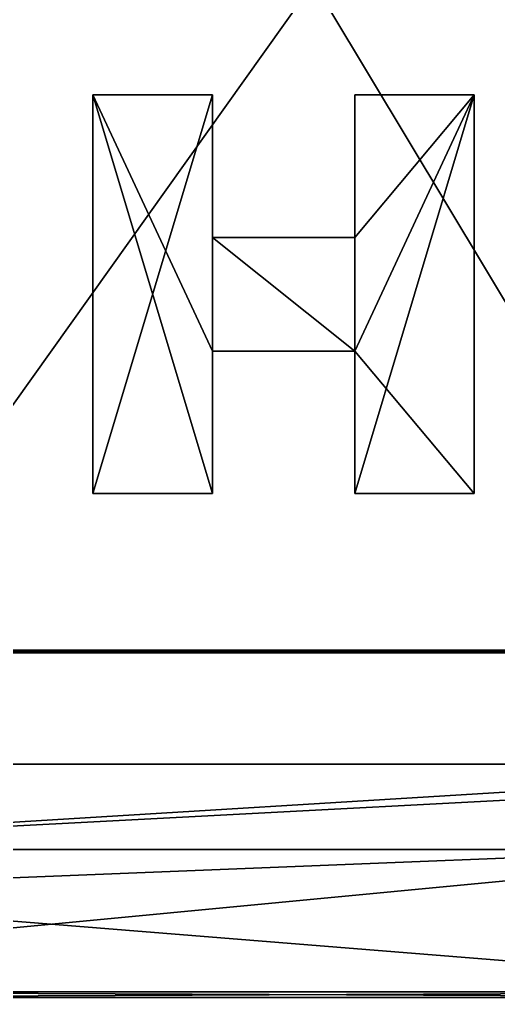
# Model space of a CAD drawing. Header units: millimetres. Extents: x -2 to 845, y -2 to 957.
# Drawn here: x 258.8 to 427, y -2 to 341.5 of the extents above; entities that cross this region are included whole.
import ezdxf

# ---------------------------------------------------------------- set-up
doc = ezdxf.new("R2010")
doc.units = ezdxf.units.MM
doc.header["$LTSCALE"] = 25.4

msp = doc.modelspace()

# ---------------------------------------------------------------- linework, layer by layer
for p, q in [((326.54, 315, 86), (284.54, 315, 86)), ((284.54, 315, 86), (284.54, 175, 86)), ((326.54, 315, 286), (284.54, 315, 286)), ((284.54, 315, 286), (284.54, 175, 286)), ((326.54, 315, 86), (284.54, 315, 86)), ((284.54, 315, 86), (284.54, 315, 286)), ((326.54, 315, 286), (284.54, 315, 286)), ((284.54, 315, 86), (284.54, 175, 86)), ((284.54, 315, 286), (284.54, 175, 286)), ((284.54, 315, 86), (284.54, 315, 286)), ((326.54, 265, 86), (326.54, 315, 86)), ((326.54, 315, 286), (326.54, 265, 286)), ((326.54, 315, 286), (326.54, 315, 86)), ((326.54, 315, 286), (326.54, 265, 286)), ((326.54, 265, 86), (326.54, 315, 86)), ((326.54, 315, 286), (326.54, 315, 86)), ((376.54, 315, 286), (376.54, 265, 286)), ((376.54, 265, 86), (376.54, 315, 86)), ((376.54, 315, 86), (376.54, 315, 286)), ((376.54, 265, 86), (376.54, 315, 86)), ((418.54, 315, 86), (376.54, 315, 86)), ((376.54, 315, 286), (376.54, 265, 286)), ((376.54, 315, 286), (418.54, 315, 286)), ((376.54, 315, 86), (376.54, 315, 286)), ((376.54, 315, 286), (418.54, 315, 286)), ((418.54, 315, 86), (376.54, 315, 86)), ((418.54, 175, 86), (418.54, 315, 86)), ((418.54, 175, 286), (418.54, 315, 286)), ((418.54, 315, 286), (418.54, 315, 86)), ((418.54, 315, 286), (418.54, 315, 86)), ((418.54, 175, 286), (418.54, 315, 286)), ((418.54, 175, 86), (418.54, 315, 86)), ((326.54, 225, 86), (326.54, 265, 86)), ((326.54, 265, 286), (326.54, 225, 286)), ((326.54, 265, 286), (326.54, 265, 86)), ((326.54, 225, 86), (326.54, 265, 86)), ((326.54, 265, 86), (376.54, 265, 86)), ((376.54, 265, 286), (326.54, 265, 286)), ((326.54, 265, 286), (326.54, 265, 86)), ((326.54, 265, 86), (376.54, 265, 86)), ((326.54, 265, 286), (326.54, 225, 286)), ((326.54, 225, 86), (326.54, 265, 86)), ((326.54, 265, 286), (326.54, 265, 86)), ((376.54, 265, 286), (376.54, 265, 86)), ((376.54, 225, 86), (376.54, 265, 86)), ((376.54, 225, 286), (376.54, 265, 286)), ((376.54, 225, 86), (376.54, 265, 86)), ((376.54, 265, 286), (376.54, 265, 86)), ((376.54, 225, 286), (376.54, 265, 286)), ((376.54, 225, 86), (376.54, 265, 86)), ((376.54, 265, 286), (376.54, 265, 86)), ((326.54, 175, 86), (326.54, 225, 86)), ((326.54, 225, 286), (326.54, 175, 286)), ((326.54, 225, 86), (376.54, 225, 86)), ((326.54, 225, 286), (376.54, 225, 286)), ((326.54, 225, 86), (376.54, 225, 86)), ((326.54, 225, 286), (326.54, 225, 86)), ((326.54, 225, 286), (326.54, 225, 86)), ((326.54, 175, 86), (326.54, 225, 86)), ((326.54, 225, 286), (326.54, 225, 86)), ((326.54, 225, 286), (326.54, 175, 286)), ((376.54, 175, 86), (376.54, 225, 86)), ((376.54, 225, 286), (376.54, 175, 286)), ((376.54, 225, 286), (376.54, 225, 86)), ((376.54, 175, 86), (376.54, 225, 86)), ((376.54, 225, 286), (376.54, 225, 86)), ((376.54, 225, 286), (376.54, 175, 286)), ((376.54, 225, 286), (376.54, 225, 86)), ((284.54, 175, 86), (326.54, 175, 86)), ((284.54, 175, 286), (326.54, 175, 286)), ((284.54, 175, 86), (284.54, 175, 286)), ((284.54, 175, 86), (326.54, 175, 86)), ((284.54, 175, 286), (326.54, 175, 286)), ((284.54, 175, 86), (284.54, 175, 286)), ((326.54, 175, 286), (326.54, 175, 86)), ((326.54, 175, 286), (326.54, 175, 86)), ((418.54, 175, 86), (376.54, 175, 86)), ((418.54, 175, 86), (376.54, 175, 86)), ((376.54, 175, 286), (418.54, 175, 286)), ((376.54, 175, 86), (376.54, 175, 286)), ((376.54, 175, 286), (418.54, 175, 286)), ((376.54, 175, 86), (376.54, 175, 286)), ((418.54, 175, 286), (418.54, 175, 86)), ((418.54, 175, 286), (418.54, 175, 86)), ((650, 120, 285), (15, 120, 285)), ((650, 120, 285), (15, 120, 285)), ((651, 119, 285), (15, 119, 285)), ((651, 119, 285), (15, 119, 285)), ((650, 120, 85), (195, 120, 85)), ((650, 120, 85), (195, 120, 85)), ((650, 120, 85), (195, 120, 85)), ((651, 119, 85), (195, 119, 85)), ((651, 119, 85), (195, 119, 85)), ((590, 80, 307), (50, 80, 307)), ((50, 80, 338.01), (670, 80, 338.01)), ((590, 80, 307), (50, 80, 307)), ((50, 80, 338.01), (670, 80, 338.01)), ((100, 50, 25), (505, 50, 25)), ((100, 50, 25), (505, 50, 25)), ((100, 50), (505, 50)), ((590, 50, 307), (100, 50, 307)), ((100, 50, 338.01), (590, 50, 338.01)), ((590, 50, 307), (100, 50, 307)), ((100, 50, 338.01), (590, 50, 338.01)), ((590, 0), (130, 0)), ((590, 0, 350), (130, 0, 350)), ((670, -2, -2), (0, -2, -2)), ((130, -2, 25), (590, -2, 25)), ((590, -2), (130, -2)), ((130, -2, 25), (590, -2, 25)), ((590, -2), (130, -2)), ((590, -2, 350), (130, -2, 350)), ((130, -2, 25), (590, -2, 25)), ((590, -2, 350), (130, -2, 350))]:
    msp.add_line(p, q)

# ---------------------------------------------------------------- meshes
mesh = msp.add_polyface()
corners = [(0, -2, -2), (545, 50, -2), (0, 957, -2), (670, -2, -2), (590, 50, -2), (670, 50, -2), (670, 0, -2), (670, 955, -2), (845, 957, -2), (545, 905, -2), (590, 905, -2), (670, 905, -2), (845, 955, -2)]
mesh.append_faces([[corners[k] for k in face] for face in [(5, 3, 6), (7, 10, 11), (8, 7, 12)]], dxfattribs={"vtx0": -1})
mesh.append_faces([[corners[k] for k in face] for face in [(0, 1, 2), (1, 3, 4), (4, 3, 5), (2, 7, 8), (9, 2, 1)]], dxfattribs={"vtx0": -1, "vtx1": -1})
mesh.append_faces([[corners[k] for k in face] for face in [(7, 2, 9)]], dxfattribs={"vtx0": -1, "vtx1": -1, "vtx2": -1})
mesh.append_faces([[corners[k] for k in face] for face in [(1, 0, 3), (7, 9, 10)]], dxfattribs={"vtx0": -1, "vtx2": -1})
mesh = msp.add_polyface()
corners = [(590, -2, 25), (130, 35, 25), (130, -2, 25), (505, 50, 25), (545, 50, 25), (505, 905, 25), (590, 50, 25), (100, 920, 25), (100, 905, 25), (130, 920, 25), (130, 955, 25), (590, 955, 25), (545, 905, 25), (590, 905, 25), (100, 50, 25), (100, 35, 25)]
mesh.append_faces([[corners[k] for k in face] for face in [(0, 1, 2), (4, 0, 6), (5, 7, 8), (11, 12, 13), (1, 14, 15)]], dxfattribs={"vtx0": -1})
mesh.append_faces([[corners[k] for k in face] for face in [(3, 4, 5), (7, 5, 9), (9, 5, 10), (10, 5, 11), (12, 5, 4), (14, 1, 3)]], dxfattribs={"vtx0": -1, "vtx1": -1})
mesh.append_faces([[corners[k] for k in face] for face in [(1, 0, 3), (3, 0, 4), (11, 5, 12)]], dxfattribs={"vtx0": -1, "vtx1": -1, "vtx2": -1})
mesh = msp.add_polyface()
corners = [(651, 760, 85), (195, 729, 85), (195, 760, 85), (195, 120, 85), (650, 120, 85), (651, 120, 85)]
mesh.append_faces([[corners[k] for k in face] for face in [(0, 1, 2), (4, 0, 5)]], dxfattribs={"vtx0": -1})
mesh.append_faces([[corners[k] for k in face] for face in [(1, 0, 3), (3, 0, 4)]], dxfattribs={"vtx0": -1, "vtx1": -1})
mesh = msp.add_polyface()
corners = [(326.54, 315, 86), (284.54, 175, 86), (284.54, 315, 86), (326.54, 175, 86), (326.54, 225, 86), (326.54, 265, 86)]
mesh.append_faces([[corners[k] for k in face] for face in [(0, 1, 2), (4, 0, 5)]], dxfattribs={"vtx0": -1})
mesh.append_faces([[corners[k] for k in face] for face in [(1, 0, 3), (3, 0, 4)]], dxfattribs={"vtx0": -1, "vtx1": -1})
mesh = msp.add_polyface()
corners = [(326.54, 175, 286), (284.54, 315, 286), (284.54, 175, 286), (326.54, 225, 286), (326.54, 315, 286), (326.54, 265, 286)]
mesh.append_faces([[corners[k] for k in face] for face in [(0, 1, 2), (4, 3, 5)]], dxfattribs={"vtx0": -1})
mesh.append_faces([[corners[k] for k in face] for face in [(1, 0, 3), (3, 4, 1)]], dxfattribs={"vtx0": -1, "vtx2": -1})
mesh = msp.add_polyface()
corners = [(284.54, 315, 286), (326.54, 315, 86), (284.54, 315, 86), (326.54, 315, 286)]
mesh.append_faces([[corners[k] for k in face] for face in [(0, 1, 2), (1, 0, 3)]], dxfattribs={"vtx0": -1})
mesh = msp.add_polyface()
corners = [(284.54, 175, 286), (284.54, 315, 86), (284.54, 175, 86), (284.54, 315, 286)]
mesh.append_faces([[corners[k] for k in face] for face in [(0, 1, 2), (1, 0, 3)]], dxfattribs={"vtx0": -1})
mesh = msp.add_polyface()
corners = [(326.54, 315, 86), (326.54, 265, 286), (326.54, 265, 86), (326.54, 315, 286)]
mesh.append_faces([[corners[k] for k in face] for face in [(0, 1, 2), (1, 0, 3)]], dxfattribs={"vtx0": -1})
mesh = msp.add_polyface()
corners = [(376.54, 315, 86), (376.54, 265, 286), (376.54, 265, 86), (376.54, 315, 286)]
mesh.append_faces([[corners[k] for k in face] for face in [(0, 1, 2), (1, 0, 3)]], dxfattribs={"vtx0": -1})
mesh = msp.add_polyface()
corners = [(376.54, 315, 86), (376.54, 225, 86), (376.54, 265, 86), (418.54, 315, 86), (418.54, 175, 86), (376.54, 175, 86)]
mesh.append_faces([[corners[k] for k in face] for face in [(0, 1, 2), (1, 4, 5)]], dxfattribs={"vtx0": -1})
mesh.append_faces([[corners[k] for k in face] for face in [(4, 1, 3)]], dxfattribs={"vtx0": -1, "vtx1": -1})
mesh.append_faces([[corners[k] for k in face] for face in [(1, 0, 3)]], dxfattribs={"vtx0": -1, "vtx2": -1})
mesh = msp.add_polyface()
corners = [(376.54, 265, 286), (418.54, 315, 286), (376.54, 315, 286), (376.54, 225, 286), (376.54, 175, 286), (418.54, 175, 286)]
mesh.append_faces([[corners[k] for k in face] for face in [(0, 1, 2), (1, 4, 5)]], dxfattribs={"vtx0": -1})
mesh.append_faces([[corners[k] for k in face] for face in [(1, 0, 3), (1, 3, 4)]], dxfattribs={"vtx0": -1, "vtx2": -1})
mesh = msp.add_polyface()
corners = [(376.54, 315, 86), (418.54, 315, 286), (418.54, 315, 86), (376.54, 315, 286)]
mesh.append_faces([[corners[k] for k in face] for face in [(0, 1, 2), (1, 0, 3)]], dxfattribs={"vtx0": -1})
mesh = msp.add_polyface()
corners = [(418.54, 315, 86), (418.54, 175, 286), (418.54, 175, 86), (418.54, 315, 286)]
mesh.append_faces([[corners[k] for k in face] for face in [(0, 1, 2), (1, 0, 3)]], dxfattribs={"vtx0": -1})
mesh = msp.add_polyface()
corners = [(376.54, 225, 86), (326.54, 265, 86), (326.54, 225, 86), (376.54, 265, 86)]
mesh.append_faces([[corners[k] for k in face] for face in [(0, 1, 2), (1, 0, 3)]], dxfattribs={"vtx0": -1})
mesh = msp.add_polyface()
corners = [(376.54, 265, 286), (326.54, 265, 86), (376.54, 265, 86), (326.54, 265, 286)]
mesh.append_faces([[corners[k] for k in face] for face in [(0, 1, 2), (1, 0, 3)]], dxfattribs={"vtx0": -1})
mesh = msp.add_polyface()
corners = [(326.54, 265, 86), (326.54, 225, 286), (326.54, 225, 86), (326.54, 265, 286)]
mesh.append_faces([[corners[k] for k in face] for face in [(0, 1, 2), (1, 0, 3)]], dxfattribs={"vtx0": -1})
mesh = msp.add_polyface()
corners = [(376.54, 265, 86), (376.54, 225, 286), (376.54, 225, 86), (376.54, 265, 286)]
mesh.append_faces([[corners[k] for k in face] for face in [(0, 1, 2), (1, 0, 3)]], dxfattribs={"vtx0": -1})
mesh = msp.add_polyface()
corners = [(326.54, 225, 86), (376.54, 225, 286), (376.54, 225, 86), (326.54, 225, 286)]
mesh.append_faces([[corners[k] for k in face] for face in [(0, 1, 2), (1, 0, 3)]], dxfattribs={"vtx0": -1})
mesh = msp.add_polyface()
corners = [(326.54, 225, 86), (326.54, 175, 286), (326.54, 175, 86), (326.54, 225, 286)]
mesh.append_faces([[corners[k] for k in face] for face in [(0, 1, 2), (1, 0, 3)]], dxfattribs={"vtx0": -1})
mesh = msp.add_polyface()
corners = [(376.54, 225, 86), (376.54, 175, 286), (376.54, 175, 86), (376.54, 225, 286)]
mesh.append_faces([[corners[k] for k in face] for face in [(0, 1, 2), (1, 0, 3)]], dxfattribs={"vtx0": -1})
mesh = msp.add_polyface()
corners = [(326.54, 175, 286), (284.54, 175, 86), (326.54, 175, 86), (284.54, 175, 286)]
mesh.append_faces([[corners[k] for k in face] for face in [(0, 1, 2), (1, 0, 3)]], dxfattribs={"vtx0": -1})
mesh = msp.add_polyface()
corners = [(418.54, 175, 286), (376.54, 175, 86), (418.54, 175, 86), (376.54, 175, 286)]
mesh.append_faces([[corners[k] for k in face] for face in [(0, 1, 2), (1, 0, 3)]], dxfattribs={"vtx0": -1})
mesh = msp.add_polyface()
corners = [(182, 120, 110), (195, 120, 105), (182, 120, 105), (15, 120, 85), (155, 120, 105), (155, 120, 85), (15, 120, 285), (168, 120, 105), (168, 120, 110), (650, 120, 85), (195, 120, 85), (650, 120, 285)]
mesh.append_faces([[corners[k] for k in face] for face in [(0, 1, 2), (3, 4, 5), (1, 9, 10)]], dxfattribs={"vtx0": -1})
mesh.append_faces([[corners[k] for k in face] for face in [(4, 6, 7), (7, 6, 8), (8, 6, 0), (9, 1, 11), (11, 0, 6)]], dxfattribs={"vtx0": -1, "vtx1": -1})
mesh.append_faces([[corners[k] for k in face] for face in [(11, 1, 0)]], dxfattribs={"vtx0": -1, "vtx1": -1, "vtx2": -1})
mesh.append_faces([[corners[k] for k in face] for face in [(4, 3, 6)]], dxfattribs={"vtx0": -1, "vtx2": -1})
mesh = msp.add_polyface()
corners = [(651, 119, 285), (15, 120, 285), (15, 119, 285), (650, 120, 285), (651, 120, 285)]
mesh.append_faces([[corners[k] for k in face] for face in [(0, 1, 2), (3, 0, 4)]], dxfattribs={"vtx0": -1})
mesh.append_faces([[corners[k] for k in face] for face in [(1, 0, 3)]], dxfattribs={"vtx0": -1, "vtx1": -1})
mesh = msp.add_polyface()
corners = [(168, 119, 110), (155, 119, 105), (168, 119, 105), (651, 119, 85), (195, 119, 105), (195, 119, 85), (651, 119, 285), (182, 119, 105), (182, 119, 110), (15, 119, 85), (155, 119, 85), (15, 119, 285)]
mesh.append_faces([[corners[k] for k in face] for face in [(0, 1, 2), (3, 4, 5), (1, 9, 10)]], dxfattribs={"vtx0": -1})
mesh.append_faces([[corners[k] for k in face] for face in [(4, 6, 7), (7, 6, 8), (8, 6, 0), (9, 1, 11), (11, 0, 6)]], dxfattribs={"vtx0": -1, "vtx1": -1})
mesh.append_faces([[corners[k] for k in face] for face in [(11, 1, 0)]], dxfattribs={"vtx0": -1, "vtx1": -1, "vtx2": -1})
mesh.append_faces([[corners[k] for k in face] for face in [(4, 3, 6)]], dxfattribs={"vtx0": -1, "vtx2": -1})
mesh = msp.add_polyface()
corners = [(650, 120, 85), (195, 119, 85), (195, 120, 85), (651, 119, 85), (651, 120, 85)]
mesh.append_faces([[corners[k] for k in face] for face in [(0, 1, 2), (3, 0, 4)]], dxfattribs={"vtx0": -1})
mesh.append_faces([[corners[k] for k in face] for face in [(1, 0, 3)]], dxfattribs={"vtx0": -1, "vtx1": -1})
mesh = msp.add_polyface()
corners = [(50, 80, 338.01), (590, 80, 307), (50, 80, 307), (590, 80, 310), (586.89, 80, 310.41), (584, 80, 311.61), (581.51, 80, 313.51), (579.61, 80, 316), (578.41, 80, 318.89), (578, 80, 322), (578.41, 80, 325.11), (579.61, 80, 328), (581.51, 80, 330.49), (584, 80, 332.39), (586.89, 80, 333.59), (590, 80, 334), (670, 80, 338.01), (670, 80, 307), (593.11, 80, 310.41), (596, 80, 311.61), (598.49, 80, 313.51), (600.39, 80, 316), (601.59, 80, 318.89), (602, 80, 322), (601.59, 80, 325.11), (600.39, 80, 328), (598.49, 80, 330.49), (596, 80, 332.39), (593.11, 80, 333.59)]
mesh.append_faces([[corners[k] for k in face] for face in [(0, 1, 2), (1, 16, 17)]], dxfattribs={"vtx0": -1})
mesh.append_faces([[corners[k] for k in face] for face in [(3, 0, 4), (4, 0, 5), (5, 0, 6), (6, 0, 7), (7, 0, 8), (8, 0, 9), (9, 0, 10), (10, 0, 11), (11, 0, 12), (12, 0, 13), (13, 0, 14), (14, 0, 15), (18, 1, 3), (16, 15, 0)]], dxfattribs={"vtx0": -1, "vtx1": -1})
mesh.append_faces([[corners[k] for k in face] for face in [(1, 0, 3), (16, 1, 18)]], dxfattribs={"vtx0": -1, "vtx1": -1, "vtx2": -1})
mesh.append_faces([[corners[k] for k in face] for face in [(16, 18, 19), (16, 19, 20), (16, 20, 21), (16, 21, 22), (16, 22, 23), (16, 23, 24), (16, 24, 25), (16, 25, 26), (16, 26, 27), (16, 27, 28), (16, 28, 15)]], dxfattribs={"vtx0": -1, "vtx2": -1})
mesh = msp.add_polyface()
corners = [(50, 80, 307), (100, 50, 307), (50, 50, 307), (590, 80, 307), (590, 50, 307)]
mesh.append_faces([[corners[k] for k in face] for face in [(0, 1, 2), (1, 3, 4)]], dxfattribs={"vtx0": -1})
mesh.append_faces([[corners[k] for k in face] for face in [(1, 0, 3)]], dxfattribs={"vtx0": -1, "vtx2": -1})
mesh = msp.add_polyface()
corners = [(100, 50, 338.01), (50, 80, 338.01), (50, 50, 338.01), (670, 80, 338.01), (590, 50, 338.01), (670, 50, 338.01)]
mesh.append_faces([[corners[k] for k in face] for face in [(0, 1, 2), (3, 4, 5)]], dxfattribs={"vtx0": -1})
mesh.append_faces([[corners[k] for k in face] for face in [(1, 0, 3)]], dxfattribs={"vtx0": -1, "vtx1": -1})
mesh.append_faces([[corners[k] for k in face] for face in [(3, 0, 4)]], dxfattribs={"vtx0": -1, "vtx2": -1})
mesh = msp.add_polyface()
corners = [(65, 50, 25), (100, 50), (65, 50), (505, 50), (100, 50, 25), (505, 50, 25), (50, 50, 307), (50, 50, 25), (100, 50, 307)]
mesh.append_faces([[corners[k] for k in face] for face in [(0, 1, 2), (3, 4, 5), (6, 0, 7), (4, 6, 8)]], dxfattribs={"vtx0": -1})
mesh.append_faces([[corners[k] for k in face] for face in [(1, 0, 3)]], dxfattribs={"vtx0": -1, "vtx1": -1})
mesh.append_faces([[corners[k] for k in face] for face in [(3, 0, 4), (0, 6, 4)]], dxfattribs={"vtx0": -1, "vtx1": -1, "vtx2": -1})
mesh = msp.add_polyface()
corners = [(100, 50, 338.01), (590, 50, 307), (100, 50, 307), (590, 50, 338.01)]
mesh.append_faces([[corners[k] for k in face] for face in [(0, 1, 2), (1, 0, 3)]], dxfattribs={"vtx0": -1})
mesh = msp.add_polyface()
corners = [(590, 0), (130, -2), (130, 0), (590, -2)]
mesh.append_faces([[corners[k] for k in face] for face in [(0, 1, 2), (1, 0, 3)]], dxfattribs={"vtx0": -1})
mesh = msp.add_polyface()
corners = [(590, -2, 350), (130, 0, 350), (130, -2, 350), (590, 0, 350)]
mesh.append_faces([[corners[k] for k in face] for face in [(0, 1, 2), (1, 0, 3)]], dxfattribs={"vtx0": -1})
mesh = msp.add_polyface()
corners = [(590, -2, 25), (130, -2), (590, -2), (130, -2, 25)]
mesh.append_faces([[corners[k] for k in face] for face in [(0, 1, 2), (1, 0, 3)]], dxfattribs={"vtx0": -1})
mesh = msp.add_polyface()
corners = [(590, -2, 350), (130, -2, 25), (590, -2, 25), (130, -2, 350)]
mesh.append_faces([[corners[k] for k in face] for face in [(0, 1, 2), (1, 0, 3)]], dxfattribs={"vtx0": -1})

doc.saveas('drawing.dxf')
